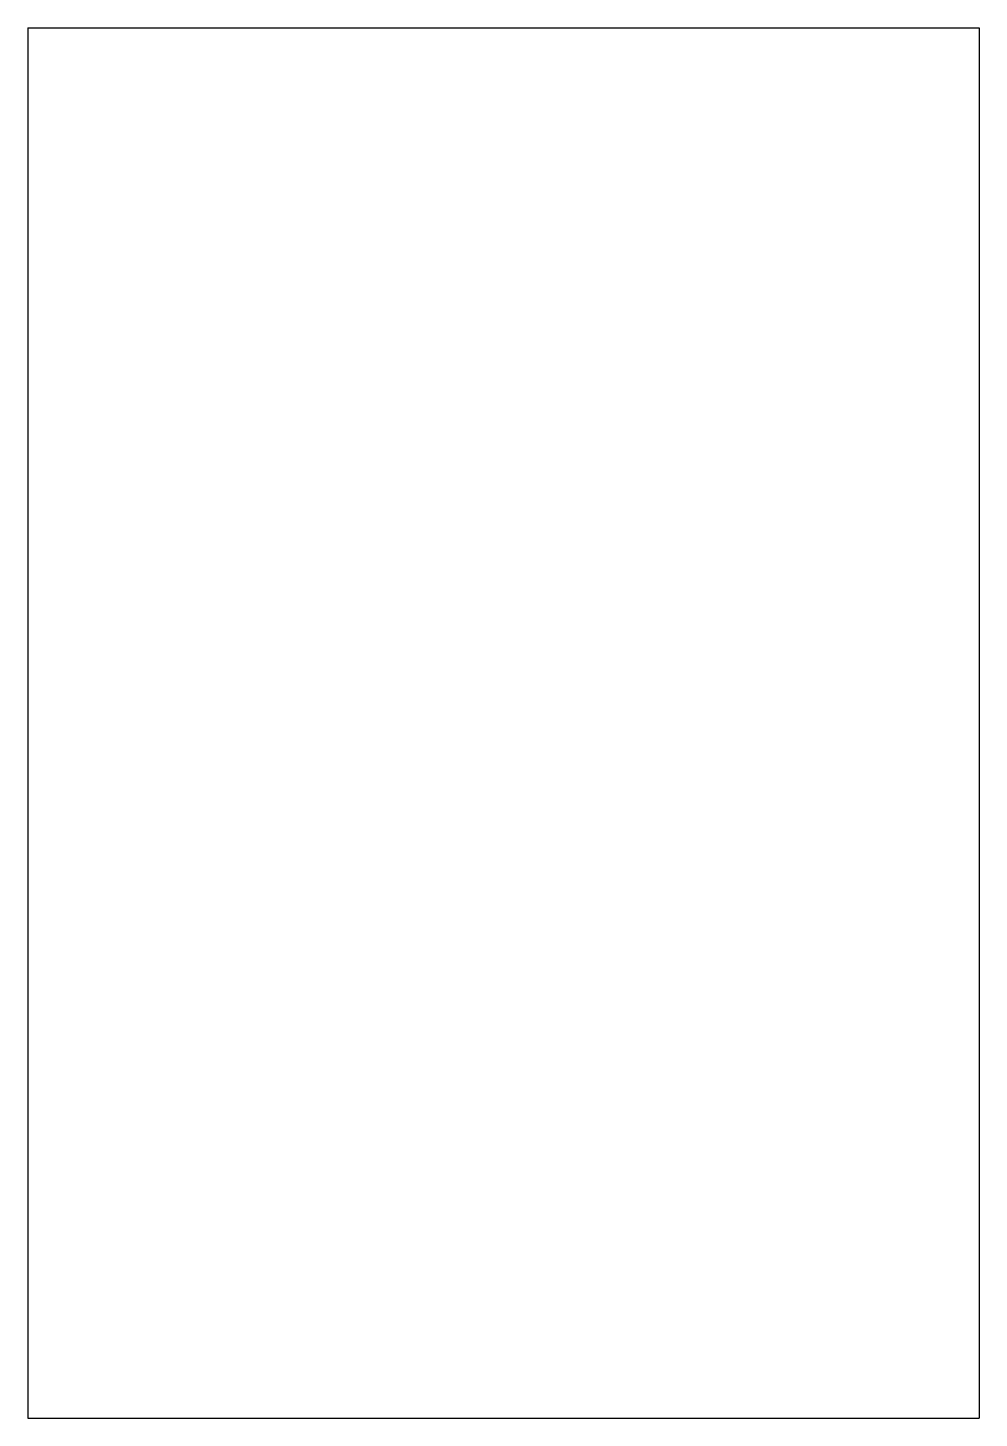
# Model space of a CAD drawing. Header units: millimetres. Extents: x 24.3 to 37.3, y 11.9 to 30.9.
import ezdxf

# ---------------------------------------------------------------- set-up
doc = ezdxf.new("R2010")
doc.units = ezdxf.units.MM

msp = doc.modelspace()

# ---------------------------------------------------------------- linework, layer by layer
at = {"color": 7, "linetype": 'Continuous'}
for p, q in [((24.263, 30.853), (37.263, 30.853)), ((24.263, 30.853), (24.263, 11.853)), ((37.263, 30.853), (37.263, 11.853)), ((24.263, 11.853), (37.263, 11.853))]:
    msp.add_line(p, q, dxfattribs=at)

doc.saveas('drawing.dxf')
